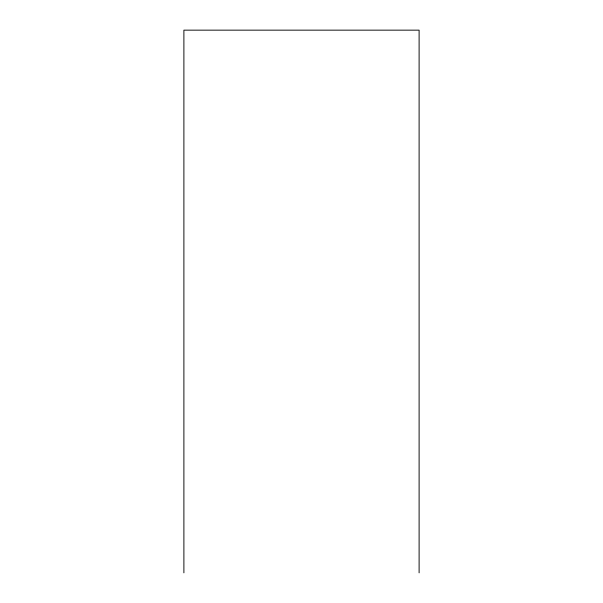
<?xml version="1.0" encoding="UTF-8"?>
<svg xmlns="http://www.w3.org/2000/svg" width="603" height="603" viewBox="0 0 603 603"><rect width="100%" height="100%" fill="white"/><g stroke="black" fill="none" stroke-linecap="round" stroke-linejoin="round"><path stroke-width="0.9" d="M419.108 572.85L419.108 30.15L183.892 30.15L183.892 572.85"/></g></svg>
